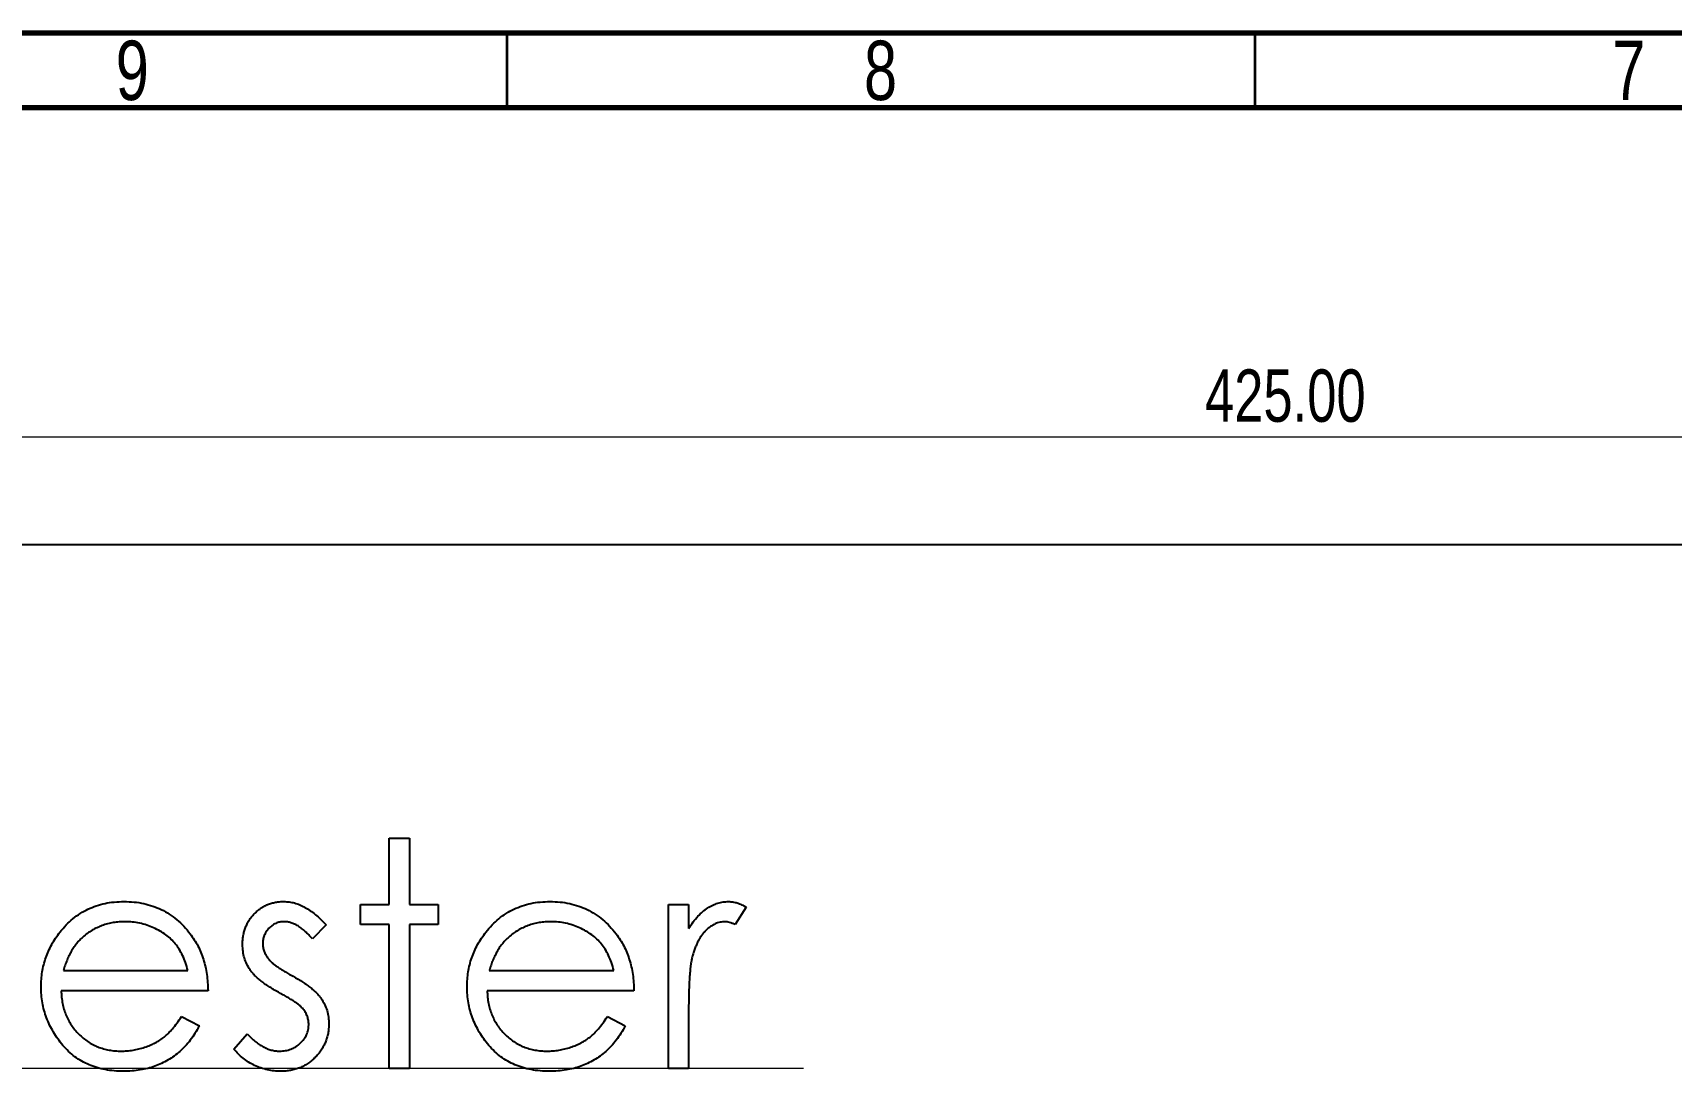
# Model space of a CAD drawing. Header units: millimetres. Extents: x 0 to 589, y 0 to 415.
# Drawn here: x 170.3 to 279.8, y 345.6 to 415 of the extents above; entities that cross this region are included whole.
import ezdxf

# ---------------------------------------------------------------- set-up
doc = ezdxf.new("R2010")
doc.units = ezdxf.units.MM
doc.styles.add('SLDTEXTSTYLE1', font='TXT', dxfattribs={"width": 0.75})
doc.dimstyles.new('SLDDIMSTYLE0', dxfattribs={"dimtxt": 3.5, "dimasz": 3.302, "dimexe": 0, "dimexo": 0.0625, "dimgap": 0.875, "dimtad": 1, "dimrnd": 1e-09, "dimzin": 4, "dimdsep": 46, "dimtxsty": 'SLDTEXTSTYLE1', "dimsah": 1, "dimcen": 0.09, "dimadec": 0, "dimazin": 1, "dimtfac": 1, "dimtofl": 0, "dimtmove": 0, "dimatfit": 3, "dimfxl": 1, "dimfrac": 2, "dimtolj": 1, "dimtzin": 12, "dimarcsym": 0})

# ---------------------------------------------------------------- blocks, each defined once
blk = doc.blocks.new('_D_1')
at = {"color": 7, "linetype": 'Continuous', "lineweight": 0}
for p, q in [((43.25, 381.76), (43.25, 388.98)), ((468.25, 381.76), (468.25, 388.98)), ((43.25, 387.98), (468.25, 387.98))]:
    blk.add_line(p, q, dxfattribs=at)
at = {"color": 7, "linetype": 'Continuous', "lineweight": 18}
for points in [[(43.25, 387.98), (46.55, 387.47), (46.55, 388.49)], [(468.25, 387.98), (464.95, 388.49), (464.95, 387.47)]]:
    blk.add_solid(points, dxfattribs=at)
at = {"color": 7, "linetype": 'Continuous', "lineweight": 18, "insert": (248.64, 392.49), "char_height": 3.5, "attachment_point": 1, "style": 'SLDTEXTSTYLE1'}
blk.add_mtext('425.00', dxfattribs=at)
blk = doc.blocks.new('_D_33')
at = {"color": 7, "linetype": 'Continuous', "lineweight": 0}
for p, q in [((65.51, 345.76), (65.51, 380.76)), ((221.82, 345.76), (64.51, 345.76))]:
    blk.add_line(p, q, dxfattribs=at)
at = {"color": 7, "linetype": 'Continuous', "lineweight": 18}
for points in [[(65.51, 380.76), (65, 377.46), (66.02, 377.46)], [(65.51, 345.76), (66.02, 349.06), (65, 349.06)]]:
    blk.add_solid(points, dxfattribs=at)
at = {"color": 7, "linetype": 'Continuous', "lineweight": 18, "insert": (61, 359.18), "char_height": 3.5, "attachment_point": 1, "rotation": 90, "style": 'SLDTEXTSTYLE1'}
blk.add_mtext('35.00', dxfattribs=at)

msp = doc.modelspace()

# ---------------------------------------------------------------- linework, layer by layer
at = {"color": 7, "linetype": 'Continuous', "lineweight": 70}
for p, q in [((15, 415), (589, 415)), ((20, 410), (584, 410))]:
    msp.add_line(p, q, dxfattribs=at)
at = {"color": 7, "linetype": 'Continuous', "lineweight": 35}
for p, q in [((202, 410), (202, 415)), ((252, 410), (252, 415))]:
    msp.add_line(p, q, dxfattribs=at)
at = {"color": 7, "linetype": 'Continuous', "lineweight": 25}
for p, q in [((468.251, 380.76), (43.251, 380.76)), ((194.136, 361.145), (195.482, 361.145)), ((194.136, 356.721), (194.136, 361.145)), ((195.482, 361.145), (195.482, 356.721)), ((192.213, 356.721), (194.136, 356.721)), ((192.213, 355.375), (192.213, 356.721)), ((195.482, 356.721), (197.405, 356.721)), ((197.405, 356.721), (197.405, 355.375)), ((212.79, 356.721), (214.136, 356.721)), ((212.79, 345.76), (212.79, 356.721)), ((214.136, 356.721), (214.136, 355.108)), ((217.982, 356.538), (217.243, 355.372)), ((189.905, 355.354), (188.992, 354.414)), ((194.136, 355.375), (192.213, 355.375)), ((194.136, 345.76), (194.136, 355.375)), ((195.482, 355.375), (195.482, 345.76)), ((197.405, 355.375), (195.482, 355.375)), ((172.354, 352.298), (180.674, 352.298)), ((200.815, 352.298), (209.136, 352.298)), ((182.02, 350.952), (172.213, 350.952)), ((210.482, 350.952), (200.674, 350.952)), ((214.136, 349.444), (214.136, 345.76)), ((180.248, 349.221), (181.443, 348.593)), ((208.709, 349.221), (209.905, 348.593)), ((183.751, 347.052), (184.644, 348.068)), ((195.482, 345.76), (194.136, 345.76)), ((214.136, 345.76), (212.79, 345.76))]:
    msp.add_line(p, q, dxfattribs=at)
for points, knots in [([(172.129, 354.87), (172.264, 355.033), (172.532, 355.352), (172.984, 355.772), (173.474, 356.124), (173.995, 356.415), (174.554, 356.637), (175.142, 356.802), (175.767, 356.894), (176.195, 356.907), (176.413, 356.914)], [0, 0, 0, 0, 0.1288353, 0.2535893, 0.3746433, 0.49534, 0.6163248, 0.7397593, 0.8668423, 1, 1, 1, 1]), ([(176.413, 356.914), (176.638, 356.908), (177.079, 356.897), (177.722, 356.791), (178.331, 356.624), (178.904, 356.387), (179.443, 356.082), (179.943, 355.705), (180.414, 355.266), (180.688, 354.928), (180.827, 354.756)], [0, 0, 0, 0, 0.13204023, 0.25903284, 0.38187982, 0.50225844, 0.62275219, 0.74474263, 0.87010893, 1, 1, 1, 1]), ([(184.328, 354.038), (184.33, 354.139), (184.335, 354.338), (184.371, 354.629), (184.436, 354.905), (184.517, 355.172), (184.631, 355.422), (184.767, 355.661), (184.926, 355.887), (185.109, 356.097), (185.311, 356.288), (185.529, 356.454), (185.759, 356.596), (186.001, 356.715), (186.257, 356.805), (186.526, 356.867), (186.808, 356.908), (187, 356.912), (187.099, 356.914)], [0, 0, 0, 0, 0.0679785, 0.1330435, 0.1965074, 0.2586134, 0.3197283, 0.3808729, 0.4426356, 0.5050793, 0.5678805, 0.6288139, 0.6889101, 0.748765, 0.8093858, 0.8708843, 0.9340375, 1, 1, 1, 1]), ([(187.099, 356.914), (187.215, 356.909), (187.45, 356.899), (187.803, 356.824), (188.156, 356.699), (188.508, 356.526), (188.859, 356.303), (189.211, 356.033), (189.567, 355.719), (189.79, 355.479), (189.905, 355.354)], [0, 0, 0, 0, 0.1057143, 0.2134116, 0.3261267, 0.4444517, 0.5690611, 0.7027122, 0.8463179, 1, 1, 1, 1]), ([(200.59, 354.87), (200.726, 355.033), (200.993, 355.352), (201.446, 355.772), (201.936, 356.124), (202.457, 356.415), (203.015, 356.637), (203.604, 356.802), (204.229, 356.894), (204.656, 356.907), (204.875, 356.914)], [0, 0, 0, 0, 0.1288353, 0.2535893, 0.3746433, 0.49534, 0.6163248, 0.7397593, 0.8668423, 1, 1, 1, 1]), ([(204.875, 356.914), (205.1, 356.908), (205.541, 356.897), (206.184, 356.791), (206.792, 356.624), (207.366, 356.387), (207.904, 356.082), (208.405, 355.705), (208.876, 355.266), (209.15, 354.928), (209.289, 354.756)], [0, 0, 0, 0, 0.1320402, 0.2590328, 0.3818798, 0.5022584, 0.6227522, 0.7447426, 0.8701089, 1, 1, 1, 1]), ([(214.136, 355.108), (214.235, 355.258), (214.425, 355.545), (214.741, 355.925), (215.065, 356.24), (215.398, 356.491), (215.742, 356.679), (216.091, 356.816), (216.449, 356.897), (216.689, 356.908), (216.81, 356.914)], [0, 0, 0, 0, 0.1600594, 0.3061124, 0.4383665, 0.5605415, 0.6753172, 0.7861136, 0.8928418, 1, 1, 1, 1]), ([(216.81, 356.914), (216.904, 356.909), (217.096, 356.898), (217.387, 356.824), (217.688, 356.707), (217.881, 356.596), (217.982, 356.538)], [0, 0, 0, 0, 0.2252775, 0.4635232, 0.7203236, 1, 1, 1, 1]), ([(170.867, 351.211), (170.871, 351.379), (170.88, 351.713), (170.937, 352.207), (171.037, 352.687), (171.175, 353.154), (171.353, 353.606), (171.571, 354.044), (171.829, 354.468), (172.028, 354.736), (172.129, 354.87)], [0, 0, 0, 0, 0.1280448, 0.2537679, 0.3774284, 0.5005508, 0.6232959, 0.7465783, 0.8723475, 1, 1, 1, 1]), ([(176.483, 355.568), (176.348, 355.565), (176.083, 355.56), (175.691, 355.511), (175.316, 355.429), (174.952, 355.318), (174.607, 355.17), (174.272, 354.996), (173.956, 354.784), (173.758, 354.622), (173.658, 354.54)], [0, 0, 0, 0, 0.131092, 0.2591413, 0.3841618, 0.505992, 0.6290981, 0.7506691, 0.8740389, 1, 1, 1, 1]), ([(180.674, 352.298), (180.625, 352.477), (180.53, 352.821), (180.332, 353.296), (180.109, 353.719), (179.845, 354.086), (179.545, 354.412), (179.2, 354.697), (178.812, 354.951), (178.385, 355.166), (177.932, 355.349), (177.458, 355.472), (176.974, 355.556), (176.647, 355.564), (176.483, 355.568)], [0, 0, 0, 0, 0.0962401, 0.1852313, 0.2675005, 0.3444004, 0.4195949, 0.4968906, 0.5766379, 0.6602679, 0.7453866, 0.8300403, 0.9144742, 1, 1, 1, 1]), ([(180.827, 354.756), (180.922, 354.627), (181.111, 354.369), (181.348, 353.948), (181.554, 353.508), (181.718, 353.041), (181.851, 352.553), (181.947, 352.041), (182.004, 351.504), (182.015, 351.139), (182.02, 350.952)], [0, 0, 0, 0, 0.1185218, 0.2362548, 0.3561744, 0.4772497, 0.6015399, 0.7296184, 0.8621583, 1, 1, 1, 1]), ([(187.099, 355.568), (187.004, 355.563), (186.817, 355.554), (186.549, 355.463), (186.301, 355.325), (186.086, 355.128), (185.904, 354.901), (185.771, 354.649), (185.69, 354.377), (185.679, 354.188), (185.674, 354.092)], [0, 0, 0, 0, 0.1249585, 0.2459006, 0.369166, 0.4985108, 0.6285039, 0.7510283, 0.8737242, 1, 1, 1, 1]), ([(188.992, 354.414), (188.913, 354.505), (188.761, 354.681), (188.52, 354.917), (188.28, 355.114), (188.044, 355.281), (187.806, 355.408), (187.569, 355.5), (187.334, 355.557), (187.176, 355.564), (187.099, 355.568)], [0, 0, 0, 0, 0.1582231, 0.3050355, 0.441309, 0.5659632, 0.6835251, 0.7933341, 0.8985175, 1, 1, 1, 1]), ([(199.328, 351.211), (199.333, 351.379), (199.342, 351.713), (199.398, 352.207), (199.499, 352.687), (199.637, 353.154), (199.815, 353.606), (200.033, 354.044), (200.291, 354.468), (200.49, 354.736), (200.59, 354.87)], [0, 0, 0, 0, 0.1280448, 0.2537679, 0.3774284, 0.5005508, 0.6232959, 0.7465783, 0.8723475, 1, 1, 1, 1]), ([(204.944, 355.568), (204.81, 355.565), (204.544, 355.56), (204.153, 355.511), (203.777, 355.429), (203.414, 355.318), (203.069, 355.17), (202.733, 354.996), (202.417, 354.784), (202.219, 354.622), (202.12, 354.54)], [0, 0, 0, 0, 0.13109198, 0.25914128, 0.38416176, 0.50599195, 0.62909809, 0.75066912, 0.87403894, 1, 1, 1, 1]), ([(209.136, 352.298), (209.086, 352.477), (208.992, 352.821), (208.794, 353.296), (208.57, 353.719), (208.306, 354.086), (208.007, 354.412), (207.661, 354.697), (207.274, 354.951), (206.846, 355.166), (206.394, 355.349), (205.92, 355.472), (205.436, 355.556), (205.109, 355.564), (204.944, 355.568)], [0, 0, 0, 0, 0.09624013, 0.18523126, 0.26750052, 0.34440038, 0.41959487, 0.49689063, 0.57663792, 0.66026785, 0.74538662, 0.83004033, 0.91447421, 1, 1, 1, 1]), ([(209.289, 354.756), (209.384, 354.627), (209.573, 354.369), (209.81, 353.948), (210.015, 353.508), (210.179, 353.041), (210.312, 352.553), (210.409, 352.041), (210.465, 351.504), (210.476, 351.139), (210.482, 350.952)], [0, 0, 0, 0, 0.1185218, 0.2362548, 0.3561744, 0.4772497, 0.6015399, 0.7296184, 0.8621583, 1, 1, 1, 1]), ([(216.555, 355.568), (216.447, 355.56), (216.226, 355.546), (215.903, 355.43), (215.589, 355.244), (215.34, 355.037), (215.147, 354.837), (215.009, 354.663), (214.882, 354.468), (214.762, 354.255), (214.652, 354.02), (214.549, 353.767), (214.456, 353.493), (214.403, 353.303), (214.376, 353.206)], [0, 0, 0, 0, 0.09380653, 0.19133813, 0.29519062, 0.41031234, 0.47193025, 0.53642516, 0.60311873, 0.67411767, 0.74933202, 0.82828338, 0.91203981, 1, 1, 1, 1]), ([(217.243, 355.372), (217.178, 355.401), (217.055, 355.456), (216.875, 355.521), (216.709, 355.559), (216.604, 355.565), (216.555, 355.568)], [0, 0, 0, 0, 0.2951388, 0.5602299, 0.7949834, 1, 1, 1, 1]), ([(173.658, 354.54), (173.586, 354.475), (173.442, 354.344), (173.248, 354.119), (173.063, 353.876), (172.894, 353.605), (172.74, 353.311), (172.595, 352.996), (172.465, 352.656), (172.392, 352.42), (172.354, 352.298)], [0, 0, 0, 0, 0.1099838, 0.2225805, 0.3384999, 0.4587086, 0.5855353, 0.7175177, 0.8546668, 1, 1, 1, 1]), ([(184.83, 352.349), (184.752, 352.474), (184.597, 352.724), (184.446, 353.141), (184.342, 353.58), (184.333, 353.883), (184.328, 354.038)], [0, 0, 0, 0, 0.24625237, 0.4925908, 0.74056999, 1, 1, 1, 1]), ([(185.674, 354.092), (185.679, 354.006), (185.688, 353.833), (185.762, 353.577), (185.88, 353.329), (185.99, 353.176), (186.047, 353.098)], [0, 0, 0, 0, 0.2400399, 0.4794032, 0.7317567, 1, 1, 1, 1]), ([(202.12, 354.54), (202.048, 354.475), (201.903, 354.344), (201.71, 354.119), (201.525, 353.876), (201.356, 353.605), (201.201, 353.311), (201.057, 352.996), (200.926, 352.656), (200.853, 352.42), (200.815, 352.298)], [0, 0, 0, 0, 0.1099838, 0.2225805, 0.3384999, 0.4587086, 0.5855353, 0.7175177, 0.8546668, 1, 1, 1, 1]), ([(186.047, 353.098), (186.081, 353.056), (186.154, 352.966), (186.29, 352.843), (186.444, 352.706), (186.63, 352.569), (186.839, 352.425), (187.076, 352.279), (187.333, 352.121), (187.517, 352.02), (187.612, 351.968)], [0, 0, 0, 0, 0.0834251, 0.1775598, 0.2839824, 0.4022167, 0.5335685, 0.676121, 0.8316494, 1, 1, 1, 1]), ([(214.376, 353.206), (214.356, 353.119), (214.311, 352.926), (214.267, 352.604), (214.224, 352.222), (214.194, 351.781), (214.166, 351.281), (214.15, 350.722), (214.136, 350.103), (214.136, 349.67), (214.136, 349.444)], [0, 0, 0, 0, 0.0708549, 0.1569381, 0.2586004, 0.3758909, 0.5081662, 0.6562378, 0.8201768, 1, 1, 1, 1]), ([(186.72, 350.853), (186.608, 350.915), (186.392, 351.036), (186.085, 351.224), (185.809, 351.416), (185.555, 351.6), (185.332, 351.786), (185.139, 351.974), (184.969, 352.158), (184.875, 352.287), (184.83, 352.349)], [0, 0, 0, 0, 0.1577617, 0.3059502, 0.4437755, 0.5728244, 0.6921542, 0.8022957, 0.9055644, 1, 1, 1, 1]), ([(187.612, 351.968), (187.729, 351.903), (187.954, 351.776), (188.274, 351.58), (188.565, 351.386), (188.828, 351.194), (189.059, 351.001), (189.265, 350.813), (189.441, 350.624), (189.539, 350.492), (189.586, 350.429)], [0, 0, 0, 0, 0.1589891, 0.3071146, 0.4462132, 0.5748761, 0.6941521, 0.8045812, 0.9065933, 1, 1, 1, 1]), ([(176.38, 345.568), (176.17, 345.573), (175.759, 345.582), (175.161, 345.665), (174.598, 345.8), (174.07, 345.988), (173.578, 346.234), (173.122, 346.534), (172.698, 346.886), (172.321, 347.293), (171.981, 347.729), (171.682, 348.183), (171.431, 348.654), (171.227, 349.14), (171.063, 349.636), (170.948, 350.149), (170.882, 350.675), (170.872, 351.031), (170.867, 351.211)], [0, 0, 0, 0, 0.07157866, 0.13962922, 0.2047967, 0.26813496, 0.32981375, 0.3913014, 0.45343352, 0.51655169, 0.57963127, 0.64111892, 0.70129405, 0.76081034, 0.81993172, 0.87891958, 0.93898282, 1, 1, 1, 1]), ([(172.213, 350.952), (172.219, 350.808), (172.232, 350.524), (172.293, 350.108), (172.388, 349.712), (172.522, 349.339), (172.684, 348.984), (172.883, 348.649), (173.12, 348.336), (173.385, 348.042), (173.679, 347.78), (173.989, 347.546), (174.319, 347.35), (174.665, 347.19), (175.029, 347.066), (175.409, 346.98), (175.805, 346.923), (176.075, 346.917), (176.212, 346.914)], [0, 0, 0, 0, 0.0683846, 0.1344756, 0.1983911, 0.2607535, 0.3218292, 0.3830372, 0.4446531, 0.507398, 0.5698252, 0.6307776, 0.6909287, 0.7509451, 0.8110495, 0.8723309, 0.9350041, 1, 1, 1, 1]), ([(188.382, 349.723), (188.347, 349.762), (188.272, 349.846), (188.135, 349.968), (187.97, 350.099), (187.777, 350.238), (187.554, 350.382), (187.301, 350.531), (187.021, 350.691), (186.823, 350.797), (186.72, 350.853)], [0, 0, 0, 0, 0.0768751, 0.1674617, 0.27227, 0.3895508, 0.5208014, 0.6662633, 0.8255449, 1, 1, 1, 1]), ([(189.586, 350.429), (189.665, 350.302), (189.82, 350.049), (189.983, 349.633), (190.078, 349.191), (190.091, 348.888), (190.097, 348.735)], [0, 0, 0, 0, 0.2488386, 0.495235, 0.7433356, 1, 1, 1, 1]), ([(204.842, 345.568), (204.631, 345.573), (204.22, 345.582), (203.622, 345.665), (203.059, 345.8), (202.531, 345.988), (202.04, 346.234), (201.583, 346.534), (201.16, 346.886), (200.782, 347.293), (200.443, 347.729), (200.143, 348.183), (199.893, 348.654), (199.689, 349.14), (199.524, 349.636), (199.409, 350.149), (199.343, 350.675), (199.333, 351.031), (199.328, 351.211)], [0, 0, 0, 0, 0.0715787, 0.1396292, 0.2047967, 0.268135, 0.3298137, 0.3913014, 0.4534335, 0.5165517, 0.5796313, 0.6411189, 0.701294, 0.7608103, 0.8199317, 0.8789196, 0.9389828, 1, 1, 1, 1]), ([(200.674, 350.952), (200.681, 350.808), (200.694, 350.524), (200.754, 350.108), (200.85, 349.712), (200.984, 349.339), (201.146, 348.984), (201.345, 348.649), (201.582, 348.336), (201.846, 348.042), (202.141, 347.78), (202.451, 347.546), (202.78, 347.35), (203.127, 347.19), (203.49, 347.066), (203.87, 346.98), (204.266, 346.923), (204.536, 346.917), (204.674, 346.914)], [0, 0, 0, 0, 0.0683846, 0.1344756, 0.1983911, 0.2607535, 0.3218292, 0.3830372, 0.4446531, 0.507398, 0.5698252, 0.6307776, 0.6909287, 0.7509451, 0.8110495, 0.8723309, 0.9350041, 1, 1, 1, 1]), ([(188.751, 348.678), (188.746, 348.773), (188.737, 348.962), (188.665, 349.235), (188.551, 349.494), (188.439, 349.646), (188.382, 349.723)], [0, 0, 0, 0, 0.2534754, 0.5004533, 0.7455781, 1, 1, 1, 1]), ([(176.212, 346.914), (176.346, 346.916), (176.613, 346.922), (177.01, 346.972), (177.401, 347.053), (177.783, 347.164), (178.15, 347.299), (178.49, 347.463), (178.802, 347.643), (179.094, 347.85), (179.377, 348.103), (179.658, 348.418), (179.959, 348.792), (180.148, 349.073), (180.248, 349.221)], [0, 0, 0, 0, 0.0825923, 0.1638789, 0.2456587, 0.3277257, 0.40861, 0.4857491, 0.5591691, 0.6302685, 0.705306, 0.792065, 0.8897964, 1, 1, 1, 1]), ([(181.443, 348.593), (181.348, 348.424), (181.163, 348.096), (180.844, 347.644), (180.51, 347.237), (180.145, 346.887), (179.761, 346.582), (179.355, 346.314), (178.925, 346.087), (178.471, 345.895), (177.99, 345.747), (177.48, 345.643), (176.94, 345.579), (176.57, 345.571), (176.38, 345.568)], [0, 0, 0, 0, 0.0933699, 0.1816608, 0.2658742, 0.3463548, 0.4245999, 0.5019032, 0.5799921, 0.6584434, 0.7386722, 0.8218941, 0.9088008, 1, 1, 1, 1]), ([(186.816, 346.914), (186.946, 346.92), (187.2, 346.931), (187.563, 347.035), (187.899, 347.199), (188.191, 347.431), (188.439, 347.7), (188.619, 348.004), (188.731, 348.333), (188.744, 348.562), (188.751, 348.678)], [0, 0, 0, 0, 0.134042, 0.2618957, 0.387836, 0.5176862, 0.6445087, 0.7647183, 0.8802908, 1, 1, 1, 1]), ([(190.097, 348.735), (190.094, 348.626), (190.088, 348.413), (190.046, 348.099), (189.973, 347.798), (189.874, 347.508), (189.741, 347.234), (189.584, 346.969), (189.396, 346.719), (189.181, 346.484), (188.946, 346.269), (188.695, 346.08), (188.429, 345.924), (188.148, 345.794), (187.852, 345.691), (187.542, 345.619), (187.218, 345.577), (186.997, 345.571), (186.885, 345.568)], [0, 0, 0, 0, 0.0645481, 0.1271991, 0.1885973, 0.2486395, 0.3095247, 0.370037, 0.4318892, 0.4957043, 0.5595193, 0.6213716, 0.6823971, 0.7435685, 0.8054985, 0.8686397, 0.9330662, 1, 1, 1, 1]), ([(204.674, 346.914), (204.808, 346.916), (205.075, 346.922), (205.472, 346.972), (205.862, 347.053), (206.245, 347.164), (206.612, 347.299), (206.951, 347.463), (207.263, 347.643), (207.555, 347.85), (207.839, 348.103), (208.119, 348.418), (208.421, 348.792), (208.609, 349.073), (208.709, 349.221)], [0, 0, 0, 0, 0.0825923, 0.1638789, 0.2456587, 0.3277257, 0.40861, 0.4857491, 0.5591691, 0.6302685, 0.705306, 0.792065, 0.8897964, 1, 1, 1, 1]), ([(209.905, 348.593), (209.81, 348.424), (209.624, 348.096), (209.305, 347.644), (208.971, 347.237), (208.606, 346.887), (208.222, 346.582), (207.816, 346.314), (207.386, 346.087), (206.933, 345.895), (206.451, 345.747), (205.941, 345.643), (205.401, 345.579), (205.031, 345.571), (204.842, 345.568)], [0, 0, 0, 0, 0.0933699, 0.1816608, 0.2658742, 0.3463548, 0.4245999, 0.5019032, 0.5799921, 0.6584434, 0.7386722, 0.8218941, 0.9088008, 1, 1, 1, 1]), ([(184.644, 348.068), (184.728, 347.976), (184.893, 347.799), (185.155, 347.562), (185.423, 347.364), (185.692, 347.199), (185.967, 347.071), (186.247, 346.982), (186.53, 346.924), (186.721, 346.917), (186.816, 346.914)], [0, 0, 0, 0, 0.1474758, 0.2859042, 0.4171716, 0.5405007, 0.6592377, 0.7750061, 0.8872286, 1, 1, 1, 1]), ([(186.885, 345.568), (186.734, 345.572), (186.433, 345.58), (185.987, 345.66), (185.552, 345.783), (185.131, 345.953), (184.732, 346.168), (184.367, 346.426), (184.035, 346.717), (183.846, 346.94), (183.751, 347.052)], [0, 0, 0, 0, 0.1267425, 0.251724, 0.3772187, 0.5046935, 0.6314582, 0.7554011, 0.8777005, 1, 1, 1, 1])]:
    msp.add_open_spline(points, degree=3, knots=knots, dxfattribs=at)

# ---------------------------------------------------------------- texts
at = {"color": 7, "linetype": 'Continuous', "lineweight": 0, "char_height": 3.969, "attachment_point": 2, "style": 'SLDTEXTSTYLE1'}
for s, insert in [('9', (176.96, 414.47)), ('8', (226.96, 414.47)), ('7', (276.96, 414.47))]:
    msp.add_mtext(s, dxfattribs=dict(at, insert=insert))

# ---------------------------------------------------------------- dimensions: what is measured, and where the dimension line sits
at = {"color": 7, "linetype": 'Continuous', "lineweight": 18}
dim = msp.add_linear_dim(base=(468.251, 390.76), p1=(43.251, 380.76), p2=(468.251, 380.76), dimstyle='SLDDIMSTYLE0', dxfattribs=at)
dim.commit()
dim.dimension.update_dxf_attribs({"geometry": '_D_1', "text_midpoint": (255.751, 390.76), "dimtype": 160})
dim = msp.add_linear_dim(base=(62.731, 380.76), p1=(73.751, 345.76), p2=(43.251, 380.76), angle=90, dimstyle='SLDDIMSTYLE0', dxfattribs=at)
dim.commit()
dim.dimension.update_dxf_attribs({"geometry": '_D_33', "text_midpoint": (62.731, 364.996), "dimtype": 160})

doc.saveas('drawing.dxf')
